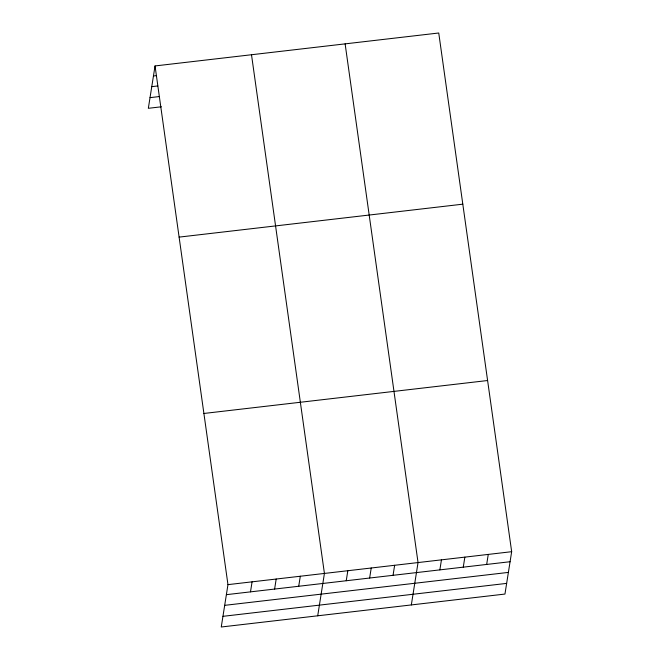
<?xml version="1.0" encoding="UTF-8"?>
<svg xmlns="http://www.w3.org/2000/svg" width="660" height="660" viewBox="0 0 660 660"><rect width="100%" height="100%" fill="white"/><g stroke="black" fill="none" stroke-linecap="round" stroke-linejoin="round"><path stroke-width="0.99" d="M155.042 65.942L227.964 584.636L221.257 627L504.958 594.058L511.665 551.694L438.743 33L155.042 65.942L148.335 108.306L161.395 106.788M250.495 591.871L252.079 581.831M274.609 589.075L276.193 579.034M298.716 586.27L300.308 576.238M317.716 615.796L324.423 573.433L251.501 54.739M346.236 580.75L347.828 570.718M369.641 578.036L371.233 567.996M393.046 575.322L394.639 565.282M411.337 604.931L418.044 562.559L345.122 43.873M439.857 569.885L441.449 559.845M463.262 567.163L464.855 557.131M486.667 564.448L488.26 554.408M153.458 75.982L156.469 75.628M151.767 86.65L157.789 85.948M150.026 97.639L159.068 96.591M179.107 237.113L462.808 204.171M203.899 413.465L487.6 380.523M227.964 584.636L511.665 551.694M226.38 594.668L510.073 561.726M224.689 605.344L508.39 572.402M222.948 616.333L506.649 583.39"/></g></svg>
